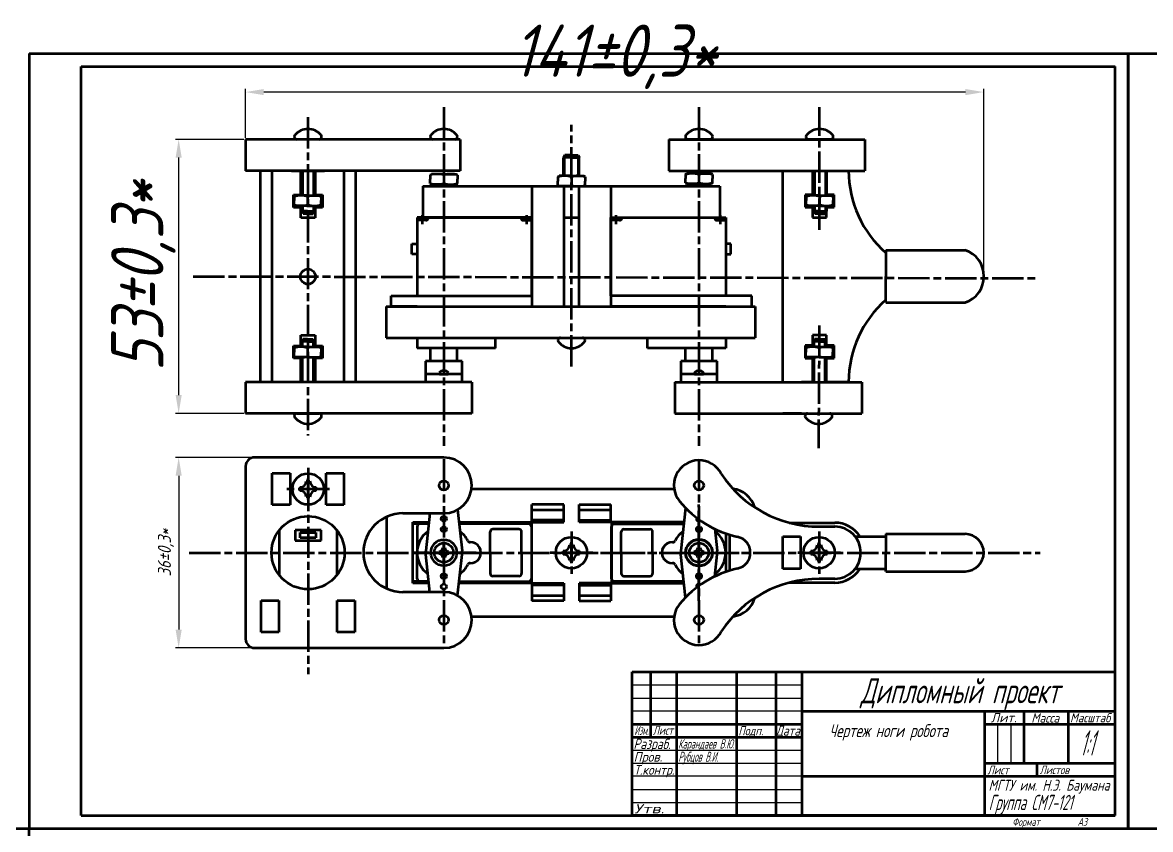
# Model space of a CAD drawing. Header units: millimetres. Extents: x 0 to 5528, y 0 to 1574.
# Drawn here: x 1679.5 to 2111.5, y 593.6 to 902.9 of the extents above; entities that cross this region are included whole.
import ezdxf
from ezdxf.enums import TextEntityAlignment as Align

# ---------------------------------------------------------------- set-up
doc = ezdxf.new("R2010")
doc.units = ezdxf.units.MM
doc.linetypes.add('AM_ISO08W050', pattern=[18, 12, -1.5, 3, -1.5])
doc.layers.get('0').update_dxf_attribs({"lineweight": 60})
for name, color, linetype, lineweight in [('0.3', 130, 'Continuous', 30), ('0.6', 255, 'Continuous', 60), ('Осевые', 10, 'AM_ISO08W050', 60)]:
    doc.layers.add(name, color=color, linetype=linetype, lineweight=lineweight)
doc.styles.add('ГОСТ', font='GOST_A.TTF', dxfattribs={"oblique": 15, "height": 5})
doc.dimstyles.new('ISO-25', dxfattribs={"dimtxt": 20, "dimasz": 7, "dimexe": 1.25, "dimexo": 0.625, "dimgap": 2, "dimtad": 1, "dimtxsty": 'ГОСТ', "dimcen": 2.5, "dimadec": 0, "dimazin": 0, "dimtfac": 1, "dimtmove": 0, "dimatfit": 3, "dimfxl": 1, "dimarcsym": 0})

# ---------------------------------------------------------------- blocks, each defined once
blk = doc.blocks.new('*D61')
at = {"layer": '0.3', "color": 0, "lineweight": -2, "transparency": 16777216}
for p, q in [((1764.91, 858.73), (1764.91, 877.48)), ((2047.69, 805.54), (2047.69, 877.48)), ((2040.69, 876.23), (1771.91, 876.23))]:
    blk.add_line(p, q, dxfattribs=at)
at = {"layer": '0.3', "color": 0, "transparency": 16777216}
for points in [[(1771.91, 877.39), (1771.91, 875.06), (1764.91, 876.23)], [(2040.69, 877.39), (2040.69, 875.06), (2047.69, 876.23)]]:
    blk.add_solid(points, dxfattribs=at)
at = {"layer": 'Defpoints', "color": 0, "transparency": 16777216}
for p in [(1764.91, 876.23), (1764.91, 858.1), (2047.69, 804.91)]:
    blk.add_point(p, dxfattribs=at)
at = {"layer": '0.3', "color": 0, "transparency": 16777216, "insert": (1906.3, 889.75), "char_height": 20, "attachment_point": 5, "style": 'ГОСТ'}
blk.add_mtext('141%%P0,3*', dxfattribs=at)
blk = doc.blocks.new('*D62')
at = {"layer": '0.3', "color": 0, "lineweight": -2, "transparency": 16777216}
for p, q in [((1767.72, 736.2), (1738.05, 736.2)), ((1739.3, 729.2), (1739.3, 670.2)), ((1767.72, 663.2), (1738.05, 663.2))]:
    blk.add_line(p, q, dxfattribs=at)
at = {"layer": '0.3', "color": 0, "transparency": 16777216}
for points in [[(1738.13, 729.2), (1740.46, 729.2), (1739.3, 736.2)], [(1738.13, 670.2), (1740.46, 670.2), (1739.3, 663.2)]]:
    blk.add_solid(points, dxfattribs=at)
at = {"layer": 'Defpoints', "color": 0, "transparency": 16777216}
for p in [(1768.35, 736.2), (1739.3, 663.2), (1768.35, 663.2)]:
    blk.add_point(p, dxfattribs=at)
at = {"layer": '0.3', "color": 0, "transparency": 16777216, "insert": (1734.42, 699.7), "char_height": 5, "attachment_point": 5, "rotation": 90, "style": 'ГОСТ'}
blk.add_mtext('36%%P0,3*', dxfattribs=at)
blk = doc.blocks.new('*D63')
at = {"layer": '0.3', "color": 0, "lineweight": -2, "transparency": 16777216}
for p, q in [((1764.29, 858.1), (1738.05, 858.1)), ((1739.3, 760.1), (1739.3, 851.1)), ((1764.29, 753.1), (1738.05, 753.1))]:
    blk.add_line(p, q, dxfattribs=at)
at = {"layer": '0.3', "color": 0, "transparency": 16777216}
for points in [[(1738.13, 851.1), (1740.46, 851.1), (1739.3, 858.1)], [(1738.13, 760.1), (1740.46, 760.1), (1739.3, 753.1)]]:
    blk.add_solid(points, dxfattribs=at)
at = {"layer": 'Defpoints', "color": 0, "transparency": 16777216}
for p in [(1739.3, 858.1), (1764.91, 858.1), (1764.91, 753.1)]:
    blk.add_point(p, dxfattribs=at)
at = {"layer": '0.3', "color": 0, "transparency": 16777216, "insert": (1725.77, 805.6), "char_height": 20, "attachment_point": 5, "rotation": 90, "style": 'ГОСТ'}
blk.add_mtext('53%%P0,3*', dxfattribs=at)

msp = doc.modelspace()

# ---------------------------------------------------------------- linework, layer by layer
at = {"color": 7, "linetype": 'Continuous', "lineweight": 100}
for p, q in [((1874.643, 840.104), (1874.643, 794.104)), ((1886.843, 840.104), (1886.843, 794.104)), ((1892.643, 840.104), (1892.643, 794.104)), ((1904.843, 840.104), (1904.843, 794.104))]:
    msp.add_line(p, q, dxfattribs=at)
for p, q in [((1913, 599), (1913, 654)), ((1913, 654), (2098, 654)), ((1913, 654), (1920, 654)), ((1920, 654), (1920, 629)), ((1920, 654), (1930, 654)), ((1930, 654), (1930, 599)), ((1930, 654), (1953, 654)), ((1953, 654), (1953, 599)), ((1953, 654), (1968, 654)), ((1968, 654), (1968, 599)), ((1968, 654), (1978, 654)), ((1978, 654), (1978, 599)), ((1978, 639), (2098, 639)), ((2048, 639), (2048, 599)), ((1913, 634), (1978, 634)), ((2048, 634), (2098, 634)), ((1913, 629), (1978, 629)), ((2048, 619), (2098, 619)), ((1978, 614), (2098, 614)), ((2098, 599), (1913, 599))]:
    msp.add_line(p, q)
at = {"layer": '0.3', "lineweight": 100}
for p, q in [((1887.081, 844.104), (1887.106, 851.787)), ((1892.424, 844.104), (1892.424, 851.787)), ((1982.868, 832.622), (1982.869, 829.973)), ((1987.107, 832.622), (1987.107, 829.94))]:
    msp.add_line(p, q, dxfattribs=at)
at = {"layer": '0.3', "lineweight": 60}
for p, q in [((1786.754, 846.104), (1786.759, 836.622)), ((1791.001, 846.104), (1791.001, 836.622)), ((1982.86, 846.104), (1982.866, 836.622)), ((1987.107, 846.104), (1987.107, 836.622)), ((1786.761, 832.622), (1786.763, 829.973)), ((1791.001, 832.622), (1791.001, 829.94)), ((1786.731, 778.586), (1786.733, 781.236)), ((1790.971, 778.586), (1790.971, 781.269)), ((1982.681, 778.586), (1982.683, 781.236)), ((1986.921, 778.586), (1986.921, 781.269)), ((1786.724, 765.104), (1786.729, 774.586)), ((1790.971, 765.104), (1790.971, 774.586)), ((1982.674, 765.104), (1982.679, 774.586)), ((1986.921, 765.104), (1986.921, 774.586))]:
    msp.add_line(p, q, dxfattribs=at)
at = {"layer": '0.3'}
for p, q in [((1913, 649), (1978, 649)), ((1913, 644), (1978, 644)), ((1978, 639), (1913, 639)), ((2053, 634), (2053, 619)), ((2058, 634), (2058, 619)), ((1913, 624), (1978, 624)), ((1913, 619), (1978, 619)), ((1978, 614), (1913, 614)), ((1913, 609), (1978, 609)), ((1913, 604), (1978, 604))]:
    msp.add_line(p, q, dxfattribs=at)
at = {"layer": '0.6'}
for p, q in [((1682, 891), (1682, 594)), ((1682, 891), (2103, 891)), ((2103, 594), (2103, 891)), ((2103, 891), (2103, 594)), ((2103, 891), (2524, 891)), ((1702, 886), (2098, 886)), ((1702, 599), (1702, 886)), ((2098, 599), (2098, 886)), ((2063, 639), (2063, 619)), ((2080, 639), (2080, 619)), ((2068, 619), (2068, 614)), ((1702, 599), (2098, 599)), ((840.999, 594), (1681.999, 594)), ((1681.999, 0), (1681.999, 594)), ((1681.999, 594), (2522.999, 594)), ((1682, 594), (2103, 594))]:
    msp.add_line(p, q, dxfattribs=at)
at = {"layer": '0.6', "lineweight": 100}
for p, q in [((1764.913, 858.104), (1764.913, 846.104)), ((1847.104, 858.104), (1764.913, 858.104)), ((1793.066, 858.104), (1784.581, 858.104)), ((1791.394, 858.104), (1785.451, 858.104)), ((1845.116, 858.104), (1836.631, 858.104)), ((1843.845, 858.104), (1837.902, 858.104)), ((1847.104, 858.104), (1847.104, 846.104)), ((1927.113, 858.104), (2002.113, 858.104)), ((1927.113, 858.104), (1927.113, 846.104)), ((1942.856, 858.104), (1934.371, 858.104)), ((1941.585, 858.104), (1935.642, 858.104)), ((1989.056, 858.104), (1980.571, 858.104)), ((1987.785, 858.104), (1981.842, 858.104)), ((2002.113, 858.104), (2002.113, 846.104)), ((1887.265, 852.104), (1886.765, 851.104)), ((1889.765, 852.104), (1887.265, 852.104)), ((1889.765, 852.104), (1892.265, 852.104)), ((1892.265, 852.104), (1892.765, 851.104)), ((1889.765, 851.104), (1886.765, 851.104)), ((1886.765, 844.104), (1886.765, 851.104)), ((1889.765, 851.104), (1892.765, 851.104)), ((1892.765, 844.104), (1892.765, 851.104)), ((1892.765, 844.104), (1892.765, 851.104)), ((1847.104, 846.104), (1764.913, 846.104)), ((1786.438, 846.104), (1786.438, 836.622)), ((1791.342, 846.104), (1791.342, 836.622)), ((1835.689, 844.426), (1836.116, 844.826)), ((1835.689, 844.426), (1835.689, 842.826)), ((1835.689, 841.226), (1835.689, 842.826)), ((1840.873, 844.826), (1836.116, 844.826)), ((1840.873, 844.826), (1845.631, 844.826)), ((1840.873, 844.426), (1840.873, 841.226)), ((1846.057, 844.426), (1845.631, 844.826)), ((1846.057, 844.426), (1846.057, 842.826)), ((1846.057, 841.226), (1846.057, 842.826)), ((1884.581, 843.704), (1885.007, 844.104)), ((1884.581, 843.704), (1884.581, 842.104)), ((1889.765, 844.104), (1885.007, 844.104)), ((1889.765, 844.104), (1894.523, 844.104)), ((1889.765, 843.704), (1889.765, 840.504)), ((1894.949, 843.704), (1894.523, 844.104)), ((1894.949, 843.704), (1894.949, 842.104)), ((1927.113, 846.104), (2002.113, 846.104)), ((1933.429, 844.641), (1933.856, 845.041)), ((1933.429, 844.641), (1933.429, 843.041)), ((1933.429, 841.441), (1933.429, 843.041)), ((1938.613, 845.041), (1933.856, 845.041)), ((1938.613, 845.041), (1943.371, 845.041)), ((1938.613, 844.641), (1938.613, 841.441)), ((1943.797, 844.641), (1943.371, 845.041)), ((1943.797, 844.641), (1943.797, 843.041)), ((1943.797, 841.441), (1943.797, 843.041)), ((1982.544, 846.104), (1982.544, 836.622)), ((1987.449, 846.104), (1987.449, 836.622)), ((1832.829, 840.104), (1904.843, 840.104)), ((1832.829, 840.104), (1832.829, 828.104)), ((1835.689, 841.226), (1836.116, 840.826)), ((1840.873, 840.826), (1836.116, 840.826)), ((1840.873, 840.826), (1845.631, 840.826)), ((1846.057, 841.226), (1845.631, 840.826)), ((1874.643, 840.104), (1874.643, 828.104)), ((1884.581, 840.504), (1884.581, 842.104)), ((1884.581, 840.504), (1885.007, 840.104)), ((1889.765, 840.104), (1885.007, 840.104)), ((1886.843, 840.104), (1886.843, 828.104)), ((1889.765, 840.104), (1894.523, 840.104)), ((1892.643, 840.104), (1892.643, 828.104)), ((1894.949, 840.504), (1894.523, 840.104)), ((1894.949, 840.504), (1894.949, 842.104)), ((1904.843, 840.104), (1946.657, 840.104)), ((1904.843, 840.104), (1904.843, 828.104)), ((1933.429, 841.441), (1933.856, 841.041)), ((1938.613, 841.041), (1933.856, 841.041)), ((1938.613, 841.041), (1943.371, 841.041)), ((1943.797, 841.441), (1943.371, 841.041)), ((1946.657, 840.104), (1946.657, 828.104)), ((1783.554, 836.222), (1783.981, 836.622)), ((1783.554, 836.222), (1783.554, 834.622)), ((1783.554, 833.022), (1783.554, 834.622)), ((1788.739, 836.622), (1783.981, 836.622)), ((1788.739, 836.622), (1793.496, 836.622)), ((1788.739, 833.022), (1788.739, 836.222)), ((1793.923, 836.222), (1793.496, 836.622)), ((1793.923, 836.222), (1793.923, 834.622)), ((1793.923, 833.022), (1793.923, 834.622)), ((1979.661, 836.222), (1980.087, 836.622)), ((1979.661, 836.222), (1979.661, 834.622)), ((1979.661, 833.022), (1979.661, 834.622)), ((1984.845, 836.622), (1980.087, 836.622)), ((1984.845, 836.622), (1989.603, 836.622)), ((1984.845, 833.022), (1984.845, 836.222)), ((1990.029, 836.222), (1989.603, 836.622)), ((1990.029, 836.222), (1990.029, 834.622)), ((1990.029, 833.022), (1990.029, 834.622)), ((1783.554, 833.022), (1783.981, 832.622)), ((1788.739, 832.622), (1783.981, 832.622)), ((1786.438, 832.622), (1786.438, 830.623)), ((1788.707, 830.623), (1786.438, 830.623)), ((1786.938, 829.623), (1786.438, 830.623)), ((1788.707, 829.623), (1786.938, 829.623)), ((1788.707, 830.623), (1791.342, 830.623)), ((1788.707, 829.623), (1790.842, 829.623)), ((1788.739, 832.622), (1793.496, 832.622)), ((1790.842, 829.622), (1791.342, 830.622)), ((1791.342, 832.622), (1791.342, 830.623)), ((1791.342, 832.622), (1791.342, 830.623)), ((1793.923, 833.022), (1793.496, 832.622)), ((1979.661, 833.022), (1980.087, 832.622)), ((1984.845, 832.622), (1980.087, 832.622)), ((1982.544, 832.622), (1982.544, 830.623)), ((1984.813, 830.623), (1982.544, 830.623)), ((1983.044, 829.623), (1982.544, 830.623)), ((1984.813, 829.623), (1983.044, 829.623)), ((1984.813, 830.623), (1987.449, 830.623)), ((1984.813, 829.623), (1986.949, 829.623)), ((1984.845, 832.622), (1989.603, 832.622)), ((1986.949, 829.622), (1987.449, 830.622)), ((1987.449, 832.622), (1987.449, 830.623)), ((1987.449, 832.622), (1987.449, 830.623)), ((1990.029, 833.022), (1989.603, 832.622)), ((1874.643, 828.104), (1830.643, 828.104)), ((1830.643, 828.104), (1830.643, 798.104)), ((1834, 827.104), (1830.643, 827.104)), ((1832.829, 828.104), (1874.643, 828.104)), ((1871.287, 827.104), (1874.643, 827.104)), ((1874.643, 798.104), (1874.643, 828.104)), ((1886.843, 828.104), (1892.643, 828.104)), ((1904.843, 828.104), (1946.657, 828.104)), ((1904.843, 828.104), (1948.843, 828.104)), ((1904.843, 798.104), (1904.843, 828.104)), ((1908.2, 827.104), (1904.843, 827.104)), ((1945.487, 827.104), (1948.843, 827.104)), ((1948.843, 828.104), (1948.843, 798.104)), ((1828.643, 814.104), (1828.643, 818.104)), ((1828.643, 818.104), (1830.643, 818.104)), ((1950.843, 818.104), (1948.843, 818.104)), ((1950.843, 814.104), (1950.843, 818.104)), ((1830.643, 814.104), (1828.643, 814.104)), ((1948.843, 814.104), (1950.843, 814.104)), ((2010.156, 815.604), (2010.156, 805.604)), ((2010.156, 815.604), (2040.527, 815.604)), ((2010.156, 795.604), (2010.156, 805.604)), ((1820.643, 794.104), (1820.643, 798.104)), ((1820.643, 798.104), (1874.643, 798.104)), ((1958.843, 798.104), (1904.843, 798.104)), ((1958.843, 794.104), (1958.843, 798.104)), ((2010.156, 795.604), (2040.527, 795.604)), ((1818.804, 794.104), (1818.804, 782.104)), ((1818.804, 794.104), (1960.182, 794.104)), ((1830.643, 794.104), (1820.643, 794.104)), ((1830.643, 794.104), (1874.643, 794.104)), ((1948.843, 794.104), (1904.843, 794.104)), ((1948.843, 794.104), (1958.843, 794.104)), ((1960.182, 794.104), (1960.182, 782.104)), ((1818.804, 782.104), (1960.182, 782.104)), ((1830.643, 782.104), (1830.643, 778.104)), ((1860.643, 778.104), (1860.643, 782.104)), ((1885.522, 782.104), (1894.008, 782.104)), ((1886.765, 782.104), (1892.765, 782.104)), ((1918.843, 778.104), (1918.843, 782.104)), ((1948.843, 782.104), (1948.843, 778.104)), ((1783.525, 778.186), (1783.951, 778.586)), ((1783.525, 778.186), (1783.525, 776.586)), ((1788.709, 778.586), (1783.951, 778.586)), ((1786.908, 781.586), (1786.408, 780.586)), ((1788.677, 780.586), (1786.408, 780.586)), ((1786.408, 778.586), (1786.408, 780.586)), ((1788.677, 781.586), (1786.908, 781.586)), ((1788.677, 781.586), (1790.812, 781.586)), ((1788.677, 780.586), (1791.312, 780.586)), ((1788.709, 778.586), (1793.466, 778.586)), ((1788.709, 778.186), (1788.709, 774.986)), ((1790.812, 781.587), (1791.312, 780.587)), ((1791.312, 778.587), (1791.312, 780.586)), ((1791.312, 778.587), (1791.312, 780.586)), ((1793.893, 778.186), (1793.466, 778.586)), ((1793.893, 778.186), (1793.893, 776.586)), ((1860.643, 778.104), (1830.643, 778.104)), ((1835.709, 773.104), (1835.709, 778.104)), ((1846.037, 773.104), (1846.037, 778.104)), ((1948.843, 778.104), (1918.843, 778.104)), ((1933.449, 773.104), (1933.449, 778.104)), ((1943.777, 773.104), (1943.777, 778.104)), ((1979.475, 778.186), (1979.901, 778.586)), ((1979.475, 778.186), (1979.475, 776.586)), ((1984.659, 778.586), (1979.901, 778.586)), ((1982.858, 781.586), (1982.358, 780.586)), ((1984.627, 780.586), (1982.358, 780.586)), ((1982.358, 778.586), (1982.358, 780.586)), ((1984.627, 781.586), (1982.858, 781.586)), ((1984.627, 781.586), (1986.762, 781.586)), ((1984.627, 780.586), (1987.262, 780.586)), ((1984.659, 778.586), (1989.417, 778.586)), ((1984.659, 778.186), (1984.659, 774.986)), ((1986.762, 781.587), (1987.262, 780.587)), ((1987.262, 778.587), (1987.262, 780.586)), ((1987.262, 778.587), (1987.262, 780.586)), ((1989.843, 778.186), (1989.417, 778.586)), ((1989.843, 778.186), (1989.843, 776.586)), ((1783.525, 774.986), (1783.525, 776.586)), ((1783.525, 774.986), (1783.951, 774.586)), ((1788.709, 774.586), (1783.951, 774.586)), ((1786.408, 765.104), (1786.408, 774.586)), ((1788.709, 774.586), (1793.466, 774.586)), ((1791.312, 765.104), (1791.312, 774.586)), ((1793.893, 774.986), (1793.466, 774.586)), ((1793.893, 774.986), (1793.893, 776.586)), ((1979.475, 774.986), (1979.475, 776.586)), ((1979.475, 774.986), (1979.901, 774.586)), ((1984.659, 774.586), (1979.901, 774.586)), ((1982.358, 765.104), (1982.358, 774.586)), ((1984.659, 774.586), (1989.417, 774.586)), ((1987.262, 765.104), (1987.262, 774.586)), ((1989.843, 774.986), (1989.417, 774.586)), ((1989.843, 774.986), (1989.843, 776.586)), ((1847.873, 773.104), (1833.873, 773.104)), ((1833.873, 773.104), (1833.873, 765.104)), ((1847.873, 765.104), (1847.873, 773.104)), ((1945.613, 773.104), (1931.613, 773.104)), ((1931.613, 773.104), (1931.613, 765.104)), ((1945.613, 765.104), (1945.613, 773.104)), ((1851.573, 765.104), (1764.913, 765.104)), ((1847.873, 768.104), (1833.873, 768.104)), ((1839.388, 768.104), (1842.359, 768.104)), ((1847.873, 765.104), (1847.873, 768.104)), ((1929.413, 765.104), (2001.013, 765.104)), ((1945.613, 768.104), (1931.613, 768.104)), ((1931.613, 765.104), (1945.613, 765.104)), ((1937.128, 768.104), (1940.099, 768.104)), ((1945.613, 765.104), (1945.613, 768.104)), ((1851.573, 753.104), (1764.913, 753.104)), ((1784.581, 753.104), (1793.066, 753.104)), ((1929.413, 753.104), (2001.013, 753.104)), ((1934.371, 753.104), (1942.856, 753.104)), ((1980.205, 753.104), (1988.691, 753.104)), ((1788.873, 727.104), (1788.173, 727.104)), ((1788.873, 727.104), (1789.573, 727.104)), ((1938.613, 727.704), (1938.613, 727.704)), ((1785.873, 724.804), (1785.873, 724.104)), ((1785.873, 723.404), (1785.873, 724.104)), ((1791.873, 724.804), (1791.873, 724.104)), ((1791.873, 723.404), (1791.873, 724.104)), ((1788.873, 721.104), (1788.173, 721.104)), ((1788.873, 721.104), (1789.573, 721.104)), ((1835.46, 714.804), (1833.914, 700.454)), ((1846.137, 716.189), (1847.833, 700.454)), ((1874.643, 716.104), (1886.843, 716.104)), ((1892.643, 716.104), (1904.843, 716.104)), ((1933.426, 716.909), (1931.653, 700.454)), ((1835.018, 710.704), (1829.054, 710.704)), ((1830.644, 709.704), (1830.644, 699.704)), ((1873.644, 710.704), (1846.729, 710.704)), ((1869.644, 708.704), (1859.644, 708.704)), ((1905.093, 689.704), (1905.093, 709.704)), ((1905.843, 710.704), (1932.758, 710.704)), ((1909.843, 708.704), (1919.843, 708.704)), ((1944.675, 708.789), (1945.573, 700.454)), ((1777.873, 691.044), (1777.873, 708.365)), ((1793.873, 708.381), (1783.873, 708.381)), ((1783.873, 708.381), (1783.873, 704.381)), ((1783.873, 704.381), (1793.873, 704.381)), ((1785.873, 705.381), (1785.873, 707.381)), ((1785.873, 707.381), (1791.873, 707.381)), ((1791.873, 705.381), (1785.873, 705.381)), ((1788.873, 707.381), (1791.873, 707.381)), ((1788.873, 704.381), (1793.873, 704.381)), ((1791.873, 707.381), (1791.873, 705.381)), ((1793.873, 704.381), (1793.873, 708.381)), ((1799.873, 708.365), (1799.873, 691.044)), ((1858.644, 699.704), (1858.644, 707.704)), ((1870.644, 699.704), (1870.644, 707.704)), ((1908.843, 699.704), (1908.843, 707.704)), ((1920.843, 699.704), (1920.843, 707.704)), ((1948.843, 707.058), (1948.843, 692.351)), ((1998.486, 705.869), (2010.156, 705.869)), ((2010.156, 706.869), (2010.156, 699.704)), ((2010.156, 706.869), (2040.527, 706.869)), ((1839.027, 700.135), (1839.027, 699.704)), ((1840.873, 701.551), (1840.442, 701.551)), ((1840.873, 701.551), (1841.304, 701.551)), ((1842.72, 700.135), (1842.72, 699.704)), ((1886.743, 700.404), (1886.743, 699.704)), ((1889.743, 702.704), (1889.043, 702.704)), ((1889.743, 702.704), (1890.443, 702.704)), ((1892.743, 700.404), (1892.743, 699.704)), ((1936.766, 700.135), (1936.766, 699.704)), ((1938.613, 701.551), (1938.182, 701.551)), ((1938.613, 701.551), (1939.044, 701.551)), ((1940.46, 700.135), (1940.46, 699.704)), ((1981.613, 700.404), (1981.613, 699.704)), ((1984.613, 702.704), (1983.913, 702.704)), ((1984.613, 702.704), (1985.313, 702.704)), ((1987.613, 700.404), (1987.613, 699.704)), ((1830.644, 689.704), (1830.644, 699.704)), ((1835.46, 684.604), (1833.914, 698.954)), ((1839.027, 699.274), (1839.027, 699.704)), ((1840.873, 697.858), (1840.442, 697.858)), ((1840.873, 697.858), (1841.304, 697.858)), ((1842.72, 699.274), (1842.72, 699.704)), ((1846.137, 683.22), (1847.833, 698.954)), ((1858.644, 699.704), (1858.644, 691.704)), ((1870.644, 699.704), (1870.644, 691.704)), ((1886.743, 699.004), (1886.743, 699.704)), ((1889.743, 696.704), (1889.043, 696.704)), ((1889.743, 696.704), (1890.443, 696.704)), ((1892.743, 699.004), (1892.743, 699.704)), ((1908.843, 699.704), (1908.843, 691.704)), ((1920.843, 699.704), (1920.843, 691.704)), ((1933.426, 682.5), (1931.653, 698.954)), ((1936.766, 699.274), (1936.766, 699.704)), ((1938.613, 697.858), (1938.182, 697.858)), ((1938.613, 697.858), (1939.044, 697.858)), ((1940.46, 699.274), (1940.46, 699.704)), ((1944.675, 690.62), (1945.573, 698.954)), ((1981.613, 699.004), (1981.613, 699.704)), ((1984.613, 696.704), (1983.913, 696.704)), ((1984.613, 696.704), (1985.313, 696.704)), ((1987.613, 699.004), (1987.613, 699.704)), ((2010.156, 692.539), (2010.156, 699.704)), ((1998.486, 693.539), (2010.156, 693.539)), ((2010.156, 692.539), (2040.527, 692.539)), ((1835.018, 688.704), (1829.054, 688.704)), ((1835.018, 688.704), (1831.644, 688.704)), ((1846.729, 688.704), (1873.644, 688.704)), ((1869.644, 690.704), (1859.644, 690.704)), ((1932.758, 688.704), (1905.843, 688.704)), ((1909.843, 690.704), (1919.843, 690.704)), ((1874.643, 683.304), (1886.843, 683.304)), ((1892.643, 683.304), (1904.843, 683.304)), ((1840.873, 671.704), (1840.873, 671.704)), ((1938.613, 671.704), (1938.613, 671.704))]:
    msp.add_line(p, q, dxfattribs=at)
at = {"layer": '0.6', "color": 7, "linetype": 'Continuous', "lineweight": 100}
for p, q in [((1970.713, 858.104), (1977.913, 858.104)), ((1770.465, 846.096), (1770.465, 765.096)), ((1774.923, 846.104), (1774.923, 765.104)), ((1782.465, 846.104), (1795.181, 846.104)), ((1786.123, 836.804), (1786.123, 846.104)), ((1791.523, 846.104), (1791.523, 836.804)), ((1802.723, 765.104), (1802.723, 846.104)), ((1807.181, 765.096), (1807.181, 846.096)), ((1970.713, 765.104), (1970.713, 846.104)), ((1977.913, 846.104), (1982.113, 846.104)), ((1982.113, 846.104), (1982.113, 836.904)), ((1987.513, 836.904), (1987.513, 846.104)), ((1987.513, 846.104), (1995.936, 846.104)), ((1783.243, 832.004), (1783.243, 836.804)), ((1783.243, 836.804), (1786.123, 836.804)), ((1791.523, 836.804), (1794.403, 836.804)), ((1794.403, 836.804), (1794.403, 832.004)), ((1982.113, 836.904), (1979.234, 836.904)), ((1979.234, 836.904), (1979.234, 832.104)), ((1990.393, 836.904), (1987.513, 836.904)), ((1990.393, 832.104), (1990.393, 836.904)), ((1786.123, 832.004), (1783.243, 832.004)), ((1786.123, 828.004), (1786.123, 832.004)), ((1794.403, 832.004), (1791.523, 832.004)), ((1791.523, 832.004), (1791.523, 828.004)), ((1979.234, 832.104), (1982.113, 832.104)), ((1982.113, 832.104), (1982.113, 828.104)), ((1987.513, 828.104), (1987.513, 832.104)), ((1987.513, 832.104), (1990.393, 832.104)), ((1791.523, 828.004), (1786.123, 828.004)), ((1982.113, 828.104), (1987.513, 828.104)), ((1786.123, 779.004), (1786.123, 783.004)), ((1786.123, 783.004), (1791.523, 783.004)), ((1791.523, 783.004), (1791.523, 779.004)), ((1987.513, 783.105), (1982.113, 783.105)), ((1982.113, 783.105), (1982.113, 779.105)), ((1987.513, 779.105), (1987.513, 783.105)), ((1783.243, 774.204), (1783.243, 779.004)), ((1783.243, 779.004), (1786.123, 779.004)), ((1791.523, 779.004), (1794.403, 779.004)), ((1794.403, 779.004), (1794.403, 774.204)), ((1982.113, 779.105), (1979.234, 779.105)), ((1979.234, 779.105), (1979.234, 774.304)), ((1990.393, 779.105), (1987.513, 779.105)), ((1990.393, 774.304), (1990.393, 779.105)), ((1786.123, 774.204), (1783.243, 774.204)), ((1786.123, 765.104), (1786.123, 774.204)), ((1794.403, 774.204), (1791.523, 774.204)), ((1791.523, 774.204), (1791.523, 765.104)), ((1979.234, 774.304), (1982.113, 774.304)), ((1982.113, 774.304), (1982.113, 765.104)), ((1987.513, 765.104), (1987.513, 774.304)), ((1987.513, 774.304), (1990.393, 774.304)), ((1764.913, 765.104), (1764.913, 753.104)), ((1799.981, 765.104), (1777.665, 765.104)), ((1851.573, 765.104), (1851.573, 753.104)), ((1929.413, 765.104), (1929.413, 753.104)), ((1982.113, 765.104), (1977.913, 765.104)), ((1995.936, 765.104), (1987.513, 765.104)), ((2001.013, 765.104), (2001.013, 753.104)), ((1977.913, 753.104), (1970.713, 753.104)), ((1840.873, 736.204), (1768.348, 736.204)), ((1764.913, 732.77), (1764.913, 666.639)), ((1775.173, 730.204), (1781.973, 730.204)), ((1775.173, 718.004), (1775.173, 730.204)), ((1781.973, 730.204), (1781.973, 718.004)), ((1795.773, 718.004), (1795.773, 730.204)), ((1795.773, 730.204), (1802.573, 730.204)), ((1802.573, 730.204), (1802.573, 718.004)), ((1851.494, 724.204), (1929.101, 724.204)), ((1781.973, 718.004), (1775.173, 718.004)), ((1802.573, 718.004), (1795.773, 718.004)), ((1874.593, 711.404), (1874.593, 718.204)), ((1886.793, 718.204), (1874.593, 718.204)), ((1886.793, 718.204), (1874.593, 718.204)), ((1886.793, 711.404), (1886.793, 718.204)), ((1892.693, 711.404), (1892.693, 718.204)), ((1892.693, 718.204), (1904.893, 718.204)), ((1892.693, 718.204), (1904.843, 718.204)), ((1904.893, 711.404), (1904.893, 718.204)), ((1819.054, 685.9), (1819.054, 713.509)), ((1825.173, 714.804), (1840.873, 714.804)), ((1829.054, 688.004), (1829.054, 711.404)), ((1829.054, 711.404), (1835.094, 711.404)), ((1846.653, 711.404), (1874.393, 711.404)), ((1874.393, 711.404), (1874.393, 688.004)), ((1874.593, 711.404), (1886.793, 711.404)), ((1886.843, 712.104), (1874.643, 712.104)), ((1892.643, 712.104), (1904.843, 712.104)), ((1904.893, 711.404), (1892.693, 711.404)), ((1905.093, 711.404), (1905.093, 688.004)), ((1932.833, 711.404), (1905.093, 711.404)), ((1973.11, 711.204), (1990.613, 711.204)), ((1984.613, 709.704), (1990.613, 709.704)), ((1950.432, 692.871), (1950.432, 706.538)), ((1970.713, 705.869), (1977.513, 705.869)), ((1970.713, 693.539), (1970.713, 705.869)), ((1977.513, 705.869), (1977.513, 693.539)), ((1977.513, 693.539), (1970.713, 693.539)), ((1835.094, 688.004), (1829.054, 688.004)), ((1874.393, 688.004), (1846.653, 688.004)), ((1874.593, 688.004), (1874.593, 681.204)), ((1874.593, 688.004), (1886.793, 688.004)), ((1886.843, 687.304), (1874.643, 687.304)), ((1886.793, 688.004), (1886.793, 681.204)), ((1892.643, 687.304), (1904.843, 687.304)), ((1904.893, 688.004), (1892.693, 688.004)), ((1892.693, 688.004), (1892.693, 681.204)), ((1904.893, 688.004), (1904.893, 681.204)), ((1905.093, 688.004), (1932.833, 688.004)), ((1990.613, 688.204), (1973.11, 688.204)), ((1990.613, 689.704), (1984.613, 689.704)), ((1840.873, 684.604), (1825.173, 684.604)), ((1770.913, 681.404), (1777.713, 681.404)), ((1770.913, 669.204), (1770.913, 681.404)), ((1777.713, 681.404), (1777.713, 669.204)), ((1800.033, 681.404), (1806.833, 681.404)), ((1800.033, 669.204), (1800.033, 681.404)), ((1806.833, 681.404), (1806.833, 669.204)), ((1886.793, 681.204), (1874.593, 681.204)), ((1886.793, 681.204), (1874.593, 681.204)), ((1892.693, 681.204), (1904.893, 681.204)), ((1892.693, 681.204), (1904.893, 681.204)), ((1851.494, 675.204), (1929.101, 675.204)), ((1777.713, 669.204), (1770.913, 669.204)), ((1806.833, 669.204), (1800.033, 669.204)), ((1768.348, 663.204), (1840.873, 663.204))]:
    msp.add_line(p, q, dxfattribs=at)
for centre, radius in [((1788.823, 805.504), 2.9), ((1840.873, 725.504), 1.8), ((1938.613, 725.504), 1.8), ((1788.873, 699.704), 14), ((1840.873, 673.904), 1.8), ((1938.613, 673.904), 1.8)]:
    msp.add_circle(centre, radius, dxfattribs=at)
at = {"layer": '0.6', "lineweight": 100}
for centre, radius in [((1788.873, 724.104), 6), ((1840.873, 712.704), 1), ((1840.873, 708.704), 1), ((1938.613, 708.704), 1), ((1840.873, 699.704), 5), ((1889.743, 699.704), 6), ((1938.613, 699.704), 5.164), ((1938.613, 699.704), 5), ((1984.613, 699.704), 6), ((1840.873, 699.704), 3.693), ((1938.613, 699.704), 3.693), ((1840.873, 690.704), 1), ((1938.613, 690.704), 1), ((1840.873, 686.704), 1)]:
    msp.add_circle(centre, radius, dxfattribs=at)
for centre, radius, start, end in [((1788.823, 855.604), 6.5, 39.5212, 140.4788), ((1840.873, 855.604), 6.5, 39.5212, 140.4788), ((1938.613, 855.604), 6.5, 39.5212, 140.4788), ((1984.813, 855.604), 6.5, 39.5212, 140.4788), ((1784.581, 859.104), 1, 140.4788, 270), ((1793.066, 859.104), 1, 270, 39.5212), ((1836.631, 859.104), 1, 140.4788, 270), ((1845.116, 859.104), 1, 270, 39.5212), ((1934.371, 859.104), 1, 140.4788, 270), ((1942.856, 859.104), 1, 270, 39.5212), ((1980.571, 859.104), 1, 140.4788, 270), ((1989.056, 859.104), 1, 270, 39.5212), ((1838.281, 836.239), 8.588, 72.43358, 107.56642), ((1843.465, 836.239), 8.588, 72.43358, 107.56642), ((1887.173, 835.517), 8.588, 72.43358, 107.56642), ((1892.357, 835.517), 8.588, 72.43358, 107.56642), ((1936.021, 836.453), 8.588, 72.43358, 107.56642), ((1941.205, 836.453), 8.588, 72.43358, 107.56642), ((1838.281, 849.414), 8.588, 252.43358, 287.56642), ((1843.465, 849.414), 8.588, 252.43358, 287.56642), ((1887.173, 848.692), 8.588, 252.43358, 287.56642), ((1892.357, 848.692), 8.588, 252.43358, 287.56642), ((1936.021, 849.629), 8.588, 252.43358, 287.56642), ((1941.205, 849.629), 8.588, 252.43358, 287.56642), ((1786.147, 828.035), 8.588, 72.43358, 107.56642), ((1791.331, 828.035), 8.588, 72.43358, 107.56642), ((1982.253, 828.035), 8.588, 72.43358, 107.56642), ((1987.437, 828.035), 8.588, 72.43358, 107.56642), ((1786.147, 841.21), 8.588, 252.43358, 287.56642), ((1791.331, 841.21), 8.588, 252.43358, 287.56642), ((1982.253, 841.21), 8.588, 252.43358, 287.56642), ((1987.437, 841.21), 8.588, 252.43358, 287.56642), ((1832.643, 827.104), 1, 0, 180), ((1834, 828.104), 1, 270, 0), ((1871.287, 828.104), 1, 180, 270), ((1872.643, 827.104), 1, 0, 180), ((1906.843, 827.104), 1, 0, 180), ((1908.2, 828.104), 1, 270, 0), ((1945.487, 828.104), 1, 180, 270), ((1946.843, 827.104), 1, 0, 180), ((2037.647, 805.974), 10.051, 357.89, 73.35319), ((2037.647, 805.234), 10.051, 286.64681, 2.11), ((1885.522, 781.104), 1, 90, 219.5212), ((1894.008, 781.104), 1, 320.4788, 90), ((1786.117, 769.999), 8.588, 72.43358, 107.56642), ((1791.301, 769.999), 8.588, 72.43358, 107.56642), ((1889.765, 784.604), 6.5, 219.5212, 320.4788), ((1982.067, 769.999), 8.588, 72.43358, 107.56642), ((1987.251, 769.999), 8.588, 72.43358, 107.56642), ((1786.117, 783.174), 8.588, 252.43358, 287.56642), ((1791.301, 783.174), 8.588, 252.43358, 287.56642), ((1982.067, 783.174), 8.588, 252.43358, 287.56642), ((1987.251, 783.174), 8.588, 252.43358, 287.56642), ((1840.873, 767.229), 2.276, 39.5212, 140.4788), ((1938.613, 767.229), 2.276, 39.5212, 140.4788), ((1839.388, 768.455), 0.35, 140.4788, 270), ((1842.359, 768.455), 0.35, 270, 39.5212), ((1937.128, 768.455), 0.35, 140.4788, 270), ((1940.099, 768.455), 0.35, 270, 39.5212), ((1784.581, 752.104), 1, 90, 219.5212), ((1793.066, 752.104), 1, 320.4788, 90), ((1980.205, 752.104), 1, 90, 219.5212), ((1988.691, 752.104), 1, 320.4788, 90), ((1788.823, 755.604), 6.5, 219.5212, 320.4788), ((1984.448, 755.604), 6.5, 219.5212, 320.4788), ((1785.873, 727.104), 2.3, 270, 360), ((1791.873, 727.104), 2.3, 180, 270), ((1785.873, 721.104), 2.3, 0, 90), ((1791.873, 721.104), 2.3, 90, 180), ((1938.613, 712.704), 1, 156.63393, 310.93056), ((1831.644, 709.704), 1, 90, 180), ((1859.644, 707.704), 1, 90, 180), ((1869.644, 707.704), 1, 0, 90), ((1873.393, 709.704), 1, 0, 90), ((1906.093, 709.704), 1, 90, 180), ((1909.843, 707.704), 1, 90, 180), ((1919.843, 707.704), 1, 0, 90), ((1840.874, 699.704), 10.23, 127.02695, 232.97305), ((1840.874, 699.704), 10.23, 26.42138, 52.97305), ((1850.931, 704.701), 1, 206.42138, 271.98307), ((1928.556, 704.701), 1, 268.01693, 333.57862), ((1938.613, 699.704), 10.23, 127.02695, 153.57862), ((1938.613, 699.704), 10.23, 307.02695, 52.97305), ((2040.527, 699.704), 7.165, 270, 90), ((1840.873, 699.704), 7, 173.84935, 186.15065), ((1839.027, 701.551), 1.416, 270, 360), ((1842.72, 701.551), 1.416, 180, 270), ((1840.873, 699.704), 7, 353.84935, 6.15065), ((1851.104, 699.704), 4, 268.01693, 91.98307), ((1886.743, 702.704), 2.3, 270, 360), ((1892.743, 702.704), 2.3, 180, 270), ((1928.383, 699.704), 4, 88.01693, 271.98307), ((1938.613, 699.704), 7, 173.84935, 186.15065), ((1936.766, 701.551), 1.416, 270, 360), ((1940.46, 701.551), 1.416, 180, 270), ((1938.613, 699.704), 7, 353.84935, 6.15065), ((1981.613, 702.704), 2.3, 270, 360), ((1987.613, 702.704), 2.3, 180, 270), ((1839.027, 697.858), 1.416, 0, 90), ((1842.72, 697.858), 1.416, 90, 180), ((1850.931, 694.707), 1, 88.01693, 153.57862), ((1886.743, 696.704), 2.3, 0, 90), ((1892.743, 696.704), 2.3, 90, 180), ((1928.556, 694.707), 1, 26.42138, 91.98307), ((1936.766, 697.858), 1.416, 0, 90), ((1940.46, 697.858), 1.416, 90, 180), ((1981.613, 696.704), 2.3, 0, 90), ((1987.613, 696.704), 2.3, 90, 180), ((1840.874, 699.704), 10.23, 307.02695, 333.57862), ((1859.644, 691.704), 1, 180, 270), ((1869.644, 691.704), 1, 270, 0), ((1909.843, 691.704), 1, 180, 270), ((1919.843, 691.704), 1, 270, 0), ((1938.613, 699.704), 10.23, 206.42138, 232.97305), ((1831.644, 689.704), 1, 180, 270), ((1873.393, 689.704), 1, 270, 0), ((1906.093, 689.704), 1, 180, 270), ((1938.613, 686.704), 1, 49.06944, 203.36607)]:
    msp.add_arc(centre, radius, start, end, dxfattribs=at)
at = {"layer": '0.6', "color": 7, "linetype": 'Continuous', "lineweight": 100}
for centre, radius, start, end in [((2037.936, 846.104), 42, 180, 228.59038), ((2037.936, 765.104), 42, 131.40962, 180), ((1768.348, 732.77), 3.435, 90, 180), ((1840.873, 725.504), 10.7, 270, 90), ((1938.613, 725.504), 9.6, 27.18422, 219.29746), ((1984.613, 754.556), 44.852, 213.36338, 270), ((1950.289, 714.145), 10.143, 16.68527, 82.62856), ((1962.012, 744.655), 39.837, 219.29746, 257.52752), ((1825.173, 699.704), 15.1, 90, 270), ((1990.613, 699.704), 11.5, 32.41766, 90), ((1990.613, 699.704), 10, 270, 90), ((1952.07, 699.704), 6.2, 282.47248, 77.52752), ((1962.012, 654.754), 39.837, 102.47248, 140.70254), ((1990.613, 699.704), 11.5, 270, 327.58234), ((1984.613, 644.852), 44.852, 90, 146.63662), ((1840.873, 673.904), 10.7, 270, 90), ((1938.613, 673.904), 9.6, 140.70254, 332.81578), ((1950.432, 685.204), 10, 277.0555, 343.47778), ((1768.348, 666.639), 3.435, 180, 270)]:
    msp.add_arc(centre, radius, start, end, dxfattribs=at)
at = {"layer": 'Осевые', "lineweight": 60}
for p, q in [((1840.873, 870.38), (1840.873, 740.683)), ((1938.613, 870.38), (1938.613, 740.683)), ((1984.813, 823.424), (1984.813, 870.42)), ((1788.823, 866.632), (1788.823, 744.569)), ((1889.765, 771.098), (1889.765, 863.66)), ((1872.643, 825.649), (1872.643, 829.04)), ((1906.843, 825.649), (1906.843, 829.04)), ((1946.843, 825.649), (1946.843, 829.04)), ((1744.913, 805.604), (2067.692, 804.864)), ((1984.684, 786.747), (1984.354, 739.752)), ((1840.873, 735.493), (1840.873, 663.916)), ((1938.613, 735.493), (1938.613, 663.916)), ((1788.873, 732.268), (1788.873, 715.941)), ((1788.873, 720.023), (1788.873, 728.186)), ((1788.873, 727.665), (1788.873, 653.204)), ((1797.037, 724.104), (1780.709, 724.104)), ((1938.613, 681.198), (1938.613, 718.211)), ((1889.743, 707.868), (1889.743, 691.541)), ((1984.613, 707.868), (1984.613, 691.541)), ((1840.873, 695.375), (1840.873, 704.034)), ((1889.743, 695.623), (1889.743, 703.786)), ((1938.613, 695.375), (1938.613, 704.034)), ((1984.613, 695.623), (1984.613, 703.786)), ((1743.33, 699.704), (2069.261, 699.704)), ((1743.33, 699.704), (2069.261, 699.704)), ((1828.517, 699.704), (1853.23, 699.704)), ((1853.23, 699.704), (1828.517, 699.704)), ((1836.544, 699.704), (1845.202, 699.704)), ((1897.907, 699.704), (1881.579, 699.704)), ((1887.949, 699.704), (1965.736, 699.704)), ((1926.257, 699.704), (1950.969, 699.704)), ((1934.284, 699.704), (1942.942, 699.704)), ((1992.777, 699.704), (1976.449, 699.704))]:
    msp.add_line(p, q, dxfattribs=at)
at = {"layer": 'Осевые', "lineweight": 100}
for p, q in [((1938.613, 844.104), (1938.613, 840.104)), ((1832.643, 825.649), (1832.643, 829.04))]:
    msp.add_line(p, q, dxfattribs=at)

# ---------------------------------------------------------------- texts
at = {"layer": '0.3', "style": 'ГОСТ', "oblique": 15}
for s, height, rotation, width, p, p2 in [('Лит.', 3.5581, 0.19349, 1.210089, (2050.408, 634.664), (2060.254, 634.697)), ('Масса', 3.5581, 359.82158, 0.974703, (2065.921, 634.599), (2076.599, 634.566)), ('Масштаб', 3.5248, 0.02424, 0.942752, (2080.739, 634.666), (2096.187, 634.673)), ('Лист', 3.44, 0.36713, 0.854898, (1920.904, 629.873), (1928.684, 629.922)), ('Разраб.', 3.979, 359.76267, 0.968939, (1913.501, 624.464), (1927.698, 624.406)), ('Рубцов В.И.', 3.83467, 359.88031, 0.694318, (1930.679, 619.597), (1945.901, 619.565)), ('МГТУ им. Н.Э. Баумана', 4.16542, 0.06683, 0.991995, (2049.519, 608.475), (2095.897, 608.529))]:
    msp.add_text(s, height=height, rotation=rotation, dxfattribs=dict(at, width=width)).set_placement(p, p2, align=Align.FIT)
for s, height, width, p, p2 in [('Изм.', 3.4898, 0.772445, (1913.822, 629.823), (1919.308, 629.823)), ('Дата', 3.8421, 0.909684, (1968, 629.563), (1977.257, 629.563)), ('1:1', 9.692, 0.495682, (2084.636, 621.92), (2089.785, 621.92)), ('Карандаев В.Ю.', 3.5671, 0.812768, (1930.638, 624.656), (1952.198, 624.656)), ('Пров.', 3.7046, 1.145414, (1913.58, 619.603), (1924.502, 619.603)), ('Т.контр.', 3.6912, 1.012898, (1913.668, 614.609), (1929.171, 614.609)), ('Группа СМ7-121', 5.8424, 0.691926, (2049.573, 601.064), (2081.665, 601.064)), ('Утв.', 3.5321, 1.464632, (1913.859, 599.804), (1925.319, 599.804))]:
    msp.add_text(s, height=height, dxfattribs=dict(at, width=width)).set_placement(p, p2, align=Align.FIT)
msp.add_text('Подп.', height=3.4835, dxfattribs=at).set_placement((1953.683, 629.717))
for s, height, p in [('Лист', 3.3797, (2049.084, 614.763)), ('Листов', 3.2192, (2069.102, 614.87))]:
    msp.add_text(s, height=height, rotation=359.75314, dxfattribs=at).set_placement(p)
msp.add_text('Формат          А3', height=2.97032, dxfattribs=at).set_placement((2058.619, 595.019), (2087.291, 595.019), align=Align.ALIGNED)
at = {"layer": '0.3', "attachment_point": 1, "style": 'ГОСТ'}
for s, width, insert, char_height in [('\\pi22.618;{\\W0.8;Дипломный проект}', 120, (1977.893, 651.578), 9.60697), ('\\pi10.505;{\\W0.9;Чертеж ноги робота}', 70, (1978, 634), 5)]:
    msp.add_mtext_dynamic_manual_height_columns(s, width=width, gutter_width=25, heights=[0], dxfattribs=dict(at, insert=insert, char_height=char_height))

# ---------------------------------------------------------------- dimensions: what is measured, and where the dimension line sits
at = {"layer": '0.3'}
dim = msp.add_linear_dim(base=(1764.913, 876.226), p1=(2047.693, 804.91), p2=(1764.913, 858.104), text='141%%P0,3*', dimstyle='ISO-25', dxfattribs=at)
dim.commit()
dim.dimension.update_dxf_attribs({"geometry": '*D61', "text_midpoint": (1906.303, 889.749)})
for base, p1, p2, text, picture, middle in [((1739.297, 858.104), (1764.913, 753.104), (1764.913, 858.104), '53%%P0,3*', '*D63', (1725.774, 805.604)), ((1739.297, 663.204), (1768.348, 736.204), (1768.348, 663.204), '36%%P0,3*', '*D62', (1734.416, 699.704))]:
    dim = msp.add_linear_dim(base=base, p1=p1, p2=p2, angle=90, text=text, dimstyle='ISO-25', dxfattribs=at)
    dim.commit()
    dim.dimension.update_dxf_attribs({"geometry": picture, "text_midpoint": middle})

doc.saveas('drawing.dxf')
